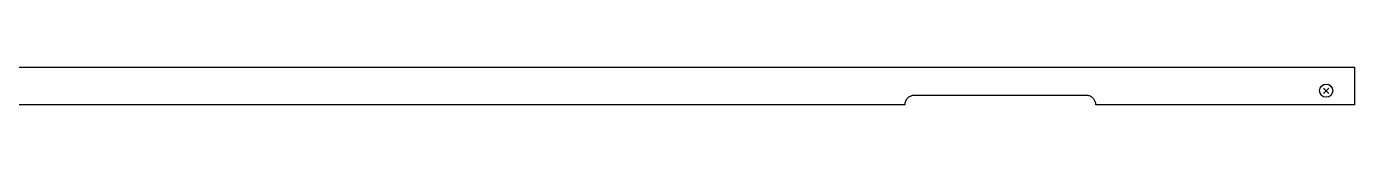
# Model space of a CAD drawing. Extents: x 0 to 2813, y -30 to 30.
# Drawn here: x 1406 to 2813, y -10 to 30 of the extents above; entities that cross this region are included whole.
import ezdxf

# ---------------------------------------------------------------- set-up
doc = ezdxf.new("R2010")
doc.units = 0
doc.header["$LTSCALE"] = 10
doc.layers.add('SCHRAUBEN', color=7, linetype='CONTINUOUS')
doc.layers.add('TEILE', color=7, linetype='CONTINUOUS')

msp = doc.modelspace()

# ---------------------------------------------------------------- linework, layer by layer
at = {"layer": 'SCHRAUBEN', "color": 6}
for p, q in [((2779.705566, 7.803563), (2785.30542, 2.203562)), ((2785.30542, 7.803562), (2779.705566, 2.203562))]:
    msp.add_line(p, q, dxfattribs=at)
at = {"layer": 'SCHRAUBEN', "color": 2}
msp.add_circle((2782.505371, 5.003562), 7.000244, dxfattribs=at)
at = {"layer": 'TEILE', "color": 2}
for p, q in [((0, 29.999979), (2812.500488, 29.999979)), ((2812.500488, 29.999979), (2812.500488, -10.000023)), ((2346.310059, 0.000047), (2345.387451, -0.042616)), ((2528.634766, -0.000027), (2346.310059, 0.000047)), ((2529.506348, -0.037993), (2528.634766, 0.00006)), ((2528.634766, 0.00006), (2528.634766, -0.000027)), ((2336.310059, -10.000023), (372.855652, -10.000023)), ((2336.352783, -9.077331), (2336.310059, -10.000014)), ((2336.310059, -10.000014), (2336.310059, -10.000023)), ((2336.480469, -8.16252), (2336.352783, -9.077331)), ((2336.691895, -7.263387), (2336.480469, -8.16252)), ((2336.985352, -6.387601), (2336.691895, -7.263387)), ((2337.358643, -5.542635), (2336.985352, -6.387601)), ((2337.807861, -4.735698), (2337.358643, -5.542635)), ((2338.329834, -3.973673), (2337.807861, -4.735698)), ((2338.919922, -3.263061), (2338.329834, -3.973673)), ((2339.573242, -2.609926), (2338.919922, -3.263061)), ((2340.283691, -2.019839), (2339.573242, -2.609926)), ((2341.045898, -1.497835), (2340.283691, -2.019839)), ((2341.852783, -1.048366), (2341.045898, -1.497835)), ((2342.697754, -0.675268), (2341.852783, -1.048366)), ((2343.573486, -0.381725), (2342.697754, -0.675268)), ((2344.472656, -0.170239), (2343.573486, -0.381725)), ((2345.387451, -0.042616), (2344.472656, -0.170239)), ((2530.371338, -0.151864), (2529.506348, -0.037993)), ((2531.2229, -0.340686), (2530.371338, -0.151864)), ((2532.055176, -0.603021), (2531.2229, -0.340686)), ((2532.861084, -0.936873), (2532.055176, -0.603021)), ((2533.634766, -1.339702), (2532.861084, -0.936873)), ((2534.370605, -1.808441), (2533.634766, -1.339702)), ((2535.062744, -2.339523), (2534.370605, -1.808441)), ((2535.705811, -2.928906), (2535.062744, -2.339523)), ((2536.295166, -3.572104), (2535.705811, -2.928906)), ((2536.826416, -4.264223), (2536.295166, -3.572104)), ((2537.295166, -4.999994), (2536.826416, -4.264223)), ((2537.697998, -5.773818), (2537.295166, -4.999994)), ((2538.031738, -6.579805), (2537.697998, -5.773818)), ((2538.293945, -7.411821), (2538.031738, -6.579805)), ((2538.48291, -8.263535), (2538.293945, -7.411821)), ((2538.59668, -9.128463), (2538.48291, -8.263535)), ((2538.634766, -10.000023), (2538.59668, -9.128463)), ((2812.500488, -10.000023), (2538.634766, -10.000023))]:
    msp.add_line(p, q, dxfattribs=at)

doc.saveas('drawing.dxf')
